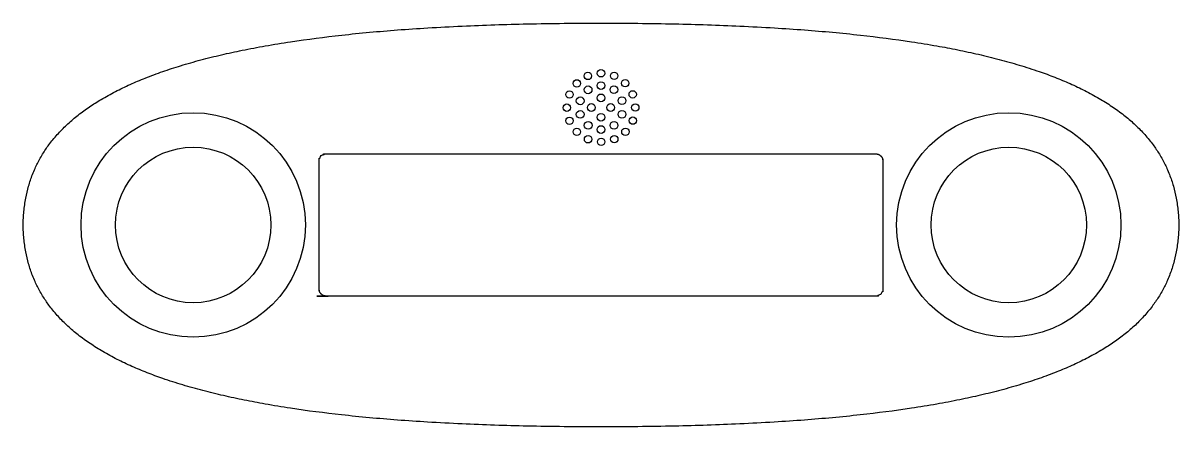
# Model space of a CAD drawing. Header units: millimetres. Extents: x 0 to 164, y 0 to 57.
import ezdxf

# ---------------------------------------------------------------- set-up
doc = ezdxf.new("R2010")
doc.units = ezdxf.units.MM
doc.header["$MEASUREMENT"] = 0
doc.layers.add('1.19', color=18, linetype='Continuous', true_color=0x000000)

msp = doc.modelspace()

# ---------------------------------------------------------------- linework, layer by layer
at = {"layer": '1.19'}
for centre, radius in [((78.75, 48.81), 0.525), ((80.33, 49.87), 0.525), ((82.19, 50.25), 0.525), ((84.06, 49.88), 0.525), ((85.64, 48.83), 0.525), ((77.7, 47.23), 0.525), ((80.36, 47.9), 0.55), ((82.19, 48.5), 0.55), ((84.03, 47.91), 0.55), ((86.7, 47.25), 0.525), ((79.23, 46.33), 0.55), ((82.19, 46.75), 0.55), ((85.17, 46.35), 0.55), ((77.33, 45.36), 0.525), ((79.23, 44.4), 0.55), ((80.82, 45.38), 0.55), ((82.19, 44), 0.55), ((83.57, 45.38), 0.55), ((85.17, 44.42), 0.55), ((87.07, 45.39), 0.525), ((77.7, 43.5), 0.525), ((80.37, 42.85), 0.55), ((82.2, 42.25), 0.55), ((84.04, 42.85), 0.55), ((86.71, 43.52), 0.525), ((78.76, 41.92), 0.525), ((80.35, 40.87), 0.525), ((84.08, 40.88), 0.525), ((85.66, 41.94), 0.525), ((82.21, 40.5), 0.525)]:
    msp.add_circle(centre, radius, dxfattribs=at)
at = {"layer": '1.19', "color": 18, "lineweight": 25, "true_color": 0x000000}
for centre, radius in [((24.19, 28.69), 15.95), ((140.19, 28.69), 15.95), ((24.19, 28.69), 11.05), ((140.19, 28.69), 11.05)]:
    msp.add_circle(centre, radius, dxfattribs=at)
at = {"layer": '1.19'}
msp.add_open_spline([(0, 28.69), (0.01, 28.36), (0.03, 27.72), (0.13, 26.44), (0.35, 24.91), (0.76, 23.16), (1.23, 21.76), (1.67, 20.69), (2.17, 19.65), (2.84, 18.46), (3.84, 17.03), (4.99, 15.65), (6.35, 14.29), (7.86, 13.01), (9.53, 11.81), (11.38, 10.65), (13.37, 9.57), (15.47, 8.58), (17.64, 7.67), (20.05, 6.79), (22.7, 5.94), (25.58, 5.13), (28.5, 4.42), (31.45, 3.79), (34.63, 3.19), (39.23, 2.43), (45.5, 1.63), (52.01, 1.04), (57.73, 0.65), (63.88, 0.33), (72.1, 0.06), (82.19, -0.03), (92.27, 0.06), (100.48, 0.33), (106.63, 0.65), (112.35, 1.04), (118.86, 1.63), (125.13, 2.43), (129.84, 3.2), (133.12, 3.82), (136.18, 4.49), (139.1, 5.21), (141.88, 6), (144.52, 6.86), (146.92, 7.75), (149.16, 8.69), (151.26, 9.7), (153.19, 10.76), (154.95, 11.88), (156.54, 13.03), (158.03, 14.29), (159.38, 15.64), (160.54, 17.03), (161.54, 18.46), (162.21, 19.65), (162.71, 20.69), (163.15, 21.76), (163.62, 23.16), (164.04, 24.91), (164.25, 26.44), (164.35, 27.72), (164.38, 28.36), (164.38, 28.69), (164.38, 29.01), (164.35, 29.66), (164.25, 30.93), (164.03, 32.46), (163.62, 34.22), (163.15, 35.61), (162.71, 36.68), (162.22, 37.72), (161.54, 38.92), (160.55, 40.34), (159.39, 41.73), (158.04, 43.08), (156.52, 44.36), (154.85, 45.57), (153, 46.72), (151.01, 47.8), (148.91, 48.8), (146.74, 49.7), (144.33, 50.58), (141.68, 51.43), (138.8, 52.24), (135.88, 52.96), (132.93, 53.59), (129.76, 54.19), (125.15, 54.94), (118.88, 55.74), (112.37, 56.34), (106.65, 56.72), (100.5, 57.05), (92.28, 57.31), (82.2, 57.41), (72.12, 57.31), (63.9, 57.05), (57.75, 56.72), (52.03, 56.34), (45.52, 55.74), (39.25, 54.94), (34.54, 54.17), (31.26, 53.55), (28.21, 52.89), (25.28, 52.16), (22.5, 51.37), (19.86, 50.51), (17.46, 49.63), (15.22, 48.68), (13.12, 47.67), (11.19, 46.61), (9.43, 45.5), (7.84, 44.34), (6.36, 43.09), (5, 41.73), (3.84, 40.35), (2.84, 38.92), (2.17, 37.72), (1.67, 36.69), (1.23, 35.62), (0.76, 34.21), (0.35, 32.46), (0.13, 30.93), (0.03, 29.65), (0.01, 29.01), (0, 28.69)], degree=3, knots=[0, 0, 0, 0, 0.969508, 1.938972, 3.848456, 5.592334, 7.334754, 8.267749, 9.062498, 10.781956, 12.384344, 14.2764, 16.18772, 18.116154, 20.22055, 22.361649, 24.6682, 26.997322, 29.347777, 31.716139, 34.693816, 37.684903, 40.689617, 43.707498, 46.737038, 50.385559, 57.715929, 65.687665, 69.99034, 74.915049, 84.16603, 94.666397, 105.16444, 114.406971, 119.327425, 123.628518, 131.602395, 138.938934, 142.591487, 145.927608, 148.950671, 151.965258, 154.962701, 157.63524, 160.283505, 162.622447, 164.946578, 167.247324, 169.236179, 171.200186, 173.140343, 175.059045, 176.953106, 178.554903, 180.273347, 181.068252, 182.00238, 183.748386, 185.49499, 187.404048, 188.372108, 189.340188, 189.340188, 189.340188, 190.309696, 191.27916, 193.188644, 194.932523, 196.674943, 197.607938, 198.402687, 200.122145, 201.724532, 203.616589, 205.527909, 207.456342, 209.560739, 211.701837, 214.008389, 216.337511, 218.687966, 221.056327, 224.034004, 227.02509, 230.029804, 233.047686, 236.077225, 239.725747, 247.056116, 255.027853, 259.330527, 264.255237, 273.506218, 284.006584, 294.504627, 303.747159, 308.667612, 312.968706, 320.942582, 328.279122, 331.931675, 335.267796, 338.290858, 341.305445, 344.302889, 346.975428, 349.623693, 351.962635, 354.286767, 356.587512, 358.576367, 360.540374, 362.480531, 364.399233, 366.293294, 367.895092, 369.613536, 370.408441, 371.342569, 373.088575, 374.835178, 376.744236, 377.712296, 378.680376, 378.680376, 378.680376, 378.680376], dxfattribs=at)
at = {"layer": '1.19', "color": 18, "lineweight": 25, "true_color": 0x000000}
msp.add_rational_spline([(121.29, 38.79), (82.19, 38.79), (43.09, 38.79), (42.09, 38.79), (42.09, 37.79), (42.09, 28.69), (42.09, 19.59), (42.09, 18.59), (43.09, 18.59), (82.19, 18.59), (121.29, 18.59), (122.29, 18.59), (122.29, 19.59), (122.29, 28.69), (122.29, 37.79), (122.29, 38.79), (121.29, 38.79)], [1, 1, 1, 0.707106781187, 1, 1, 1, 0.707106781189, 1, 1, 1, 0.707106781186, 1, 1, 1, 0.707106781186, 1], degree=2, knots=[0, 0, 0, 1, 1, 2, 2, 3, 3, 4, 4, 5, 5, 6, 6, 7, 7, 8, 8, 8], dxfattribs=at)

doc.saveas('drawing.dxf')
